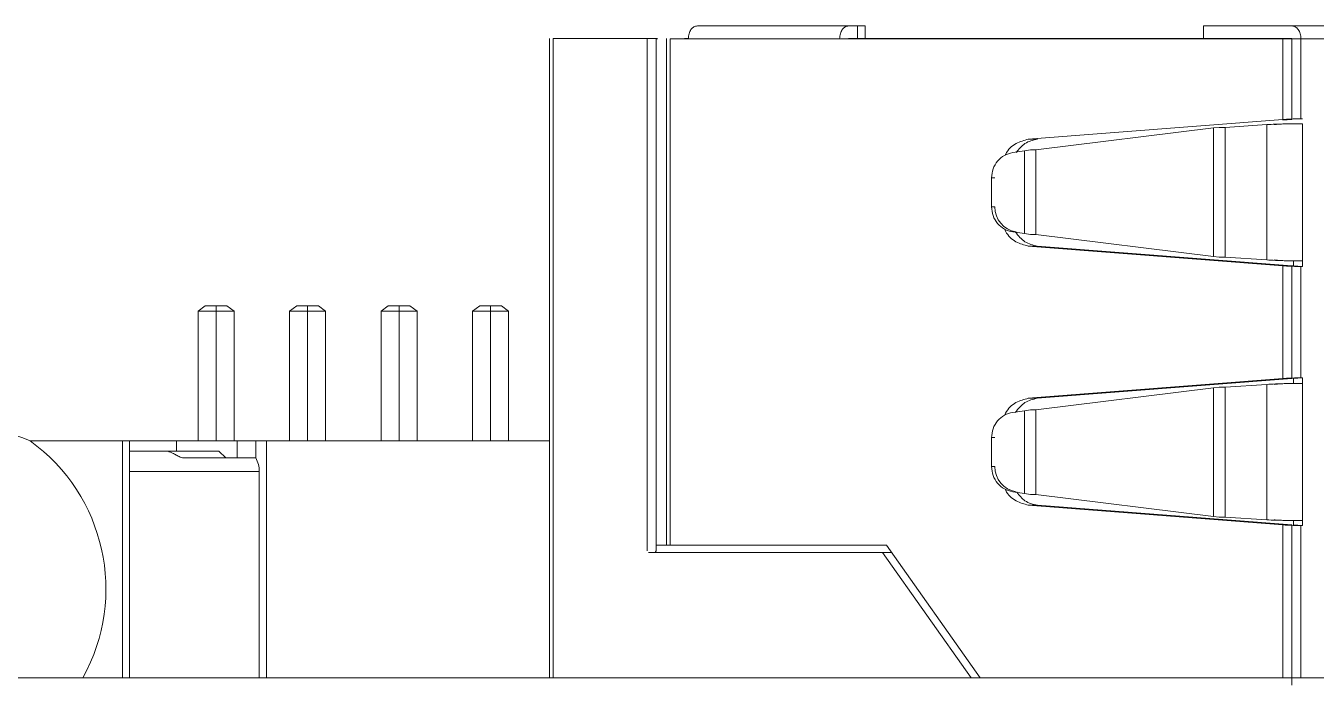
# Model space of a CAD drawing. Header units: millimetres. Extents: x -489 to 1607, y 116 to 1738.
# Drawn here: x -186.55 to -161.22, y 1544.48 to 1557.43 of the extents above; entities that cross this region are included whole.
import ezdxf

# ---------------------------------------------------------------- set-up
doc = ezdxf.new("R2010")
doc.units = ezdxf.units.MM

msp = doc.modelspace()

# ---------------------------------------------------------------- linework, layer by layer
at = {"color": 7, "linetype": 'Continuous', "lineweight": 15}
for p, q in [((-170.395, 1557.424), (-173.365, 1557.424)), ((-170.395, 1557.424), (-170.22, 1557.424)), ((-170.22, 1557.424), (-170.22, 1557.174)), ((-170.074, 1557.174), (-170.074, 1557.425)), ((-161.698, 1557.424), (-163.429, 1557.424)), ((-163.429, 1557.174), (-163.429, 1557.424)), ((-162.515, 1557.425), (-162.515, 1557.424)), ((-150.526, 1557.424), (-161.698, 1557.424)), ((-176.267, 1557.177), (-176.267, 1544.624)), ((-174.349, 1557.174), (-176.194, 1557.174)), ((-174.349, 1547.117), (-174.349, 1557.174)), ((-174.349, 1557.174), (-174.173, 1557.174)), ((-174.173, 1547.117), (-174.173, 1557.174)), ((-174.173, 1557.174), (-174.146, 1557.174)), ((-174.146, 1557.172), (-174.173, 1557.172)), ((-173.971, 1557.175), (-173.971, 1547.221)), ((-173.543, 1557.172), (-173.897, 1557.172)), ((-173.897, 1557.172), (-173.897, 1547.224)), ((-173.617, 1557.174), (-173.543, 1557.174)), ((-170.573, 1557.172), (-173.543, 1557.172)), ((-161.876, 1557.172), (-170.573, 1557.172)), ((-170.395, 1557.174), (-170.397, 1557.172)), ((-170.22, 1557.174), (-170.395, 1557.174)), ((-170.22, 1557.174), (-170.074, 1557.174)), ((-170.074, 1557.174), (-164.845, 1557.174)), ((-163.429, 1557.174), (-164.842, 1557.174)), ((-163.429, 1557.174), (-161.698, 1557.174)), ((-161.876, 1557.172), (-161.876, 1555.585)), ((-161.699, 1555.585), (-161.699, 1557.172)), ((-161.696, 1557.172), (-161.52, 1557.172)), ((-161.52, 1555.598), (-161.52, 1557.172)), ((-161.52, 1557.172), (-150.347, 1557.172)), ((-161.876, 1555.585), (-166.87, 1555.197)), ((-161.875, 1555.571), (-161.699, 1555.585)), ((-161.486, 1555.598), (-161.52, 1555.598)), ((-163.238, 1555.419), (-166.724, 1554.988)), ((-163.126, 1555.431), (-163.238, 1555.419)), ((-163.238, 1555.419), (-163.238, 1552.893)), ((-163.005, 1555.431), (-163.126, 1555.431)), ((-163.005, 1555.431), (-162.19, 1555.486)), ((-163.005, 1552.881), (-163.005, 1555.431)), ((-162.19, 1555.486), (-162.19, 1552.826)), ((-161.945, 1555.496), (-161.946, 1555.496)), ((-161.486, 1552.812), (-161.486, 1555.5)), ((-166.87, 1555.197), (-166.693, 1555.197)), ((-167.175, 1554.935), (-166.948, 1554.968)), ((-166.948, 1554.968), (-166.827, 1554.988)), ((-166.948, 1553.344), (-166.948, 1554.968)), ((-166.827, 1554.988), (-166.724, 1554.988)), ((-166.724, 1554.988), (-166.724, 1553.324)), ((-167.591, 1553.872), (-167.591, 1554.44)), ((-167.527, 1554.44), (-167.591, 1554.44)), ((-167.591, 1553.872), (-167.527, 1553.872)), ((-166.948, 1553.344), (-167.175, 1553.377)), ((-166.827, 1553.324), (-166.948, 1553.344)), ((-166.724, 1553.324), (-166.827, 1553.324)), ((-166.724, 1553.324), (-163.238, 1552.893)), ((-166.694, 1553.1), (-166.871, 1553.1)), ((-166.871, 1553.1), (-161.876, 1552.712)), ((-161.699, 1552.712), (-166.694, 1553.1)), ((-163.238, 1552.893), (-163.126, 1552.881)), ((-163.126, 1552.881), (-163.005, 1552.881)), ((-162.19, 1552.826), (-163.005, 1552.881)), ((-161.946, 1552.816), (-161.945, 1552.816)), ((-161.849, 1552.812), (-161.827, 1552.812)), ((-161.663, 1552.712), (-161.663, 1552.812)), ((-161.486, 1552.812), (-161.486, 1552.698)), ((-161.876, 1552.712), (-161.876, 1550.498)), ((-161.699, 1550.498), (-161.699, 1552.712)), ((-161.663, 1552.712), (-161.696, 1552.712)), ((-161.486, 1552.698), (-161.663, 1552.712)), ((-161.52, 1552.698), (-161.486, 1552.698)), ((-161.52, 1550.512), (-161.52, 1552.698)), ((-183.166, 1551.824), (-183.024, 1551.924)), ((-183.166, 1549.274), (-183.166, 1551.824)), ((-182.812, 1551.824), (-183.166, 1551.824)), ((-182.812, 1551.924), (-183.024, 1551.924)), ((-182.812, 1551.824), (-182.812, 1551.924)), ((-182.812, 1551.924), (-182.6, 1551.924)), ((-182.459, 1551.824), (-182.812, 1551.824)), ((-182.812, 1549.274), (-182.812, 1551.824)), ((-182.6, 1551.924), (-182.459, 1551.824)), ((-182.459, 1551.824), (-182.459, 1549.274)), ((-181.37, 1551.824), (-181.228, 1551.924)), ((-181.37, 1549.274), (-181.37, 1551.824)), ((-181.016, 1551.824), (-181.37, 1551.824)), ((-181.016, 1551.924), (-181.228, 1551.924)), ((-181.016, 1551.824), (-181.016, 1551.924)), ((-181.016, 1551.924), (-180.804, 1551.924)), ((-181.016, 1549.274), (-181.016, 1551.824)), ((-180.662, 1551.824), (-181.016, 1551.824)), ((-180.804, 1551.924), (-180.662, 1551.824)), ((-180.662, 1551.824), (-180.662, 1549.274)), ((-179.574, 1551.824), (-179.432, 1551.924)), ((-179.574, 1549.274), (-179.574, 1551.824)), ((-179.22, 1551.824), (-179.574, 1551.824)), ((-179.22, 1551.924), (-179.432, 1551.924)), ((-179.22, 1551.824), (-179.22, 1551.924)), ((-179.22, 1551.924), (-179.008, 1551.924)), ((-178.866, 1551.824), (-179.22, 1551.824)), ((-179.22, 1549.274), (-179.22, 1551.824)), ((-179.008, 1551.924), (-178.866, 1551.824)), ((-178.866, 1551.824), (-178.866, 1549.274)), ((-177.777, 1551.824), (-177.636, 1551.924)), ((-177.424, 1551.824), (-177.777, 1551.824)), ((-177.777, 1549.274), (-177.777, 1551.824)), ((-177.424, 1551.924), (-177.636, 1551.924)), ((-177.424, 1551.824), (-177.424, 1551.924)), ((-177.424, 1551.924), (-177.212, 1551.924)), ((-177.424, 1549.274), (-177.424, 1551.824)), ((-177.07, 1551.824), (-177.424, 1551.824)), ((-177.212, 1551.924), (-177.07, 1551.824)), ((-177.07, 1551.824), (-177.07, 1549.274)), ((-161.663, 1550.498), (-161.486, 1550.512)), ((-161.486, 1550.512), (-161.52, 1550.512)), ((-161.486, 1550.512), (-161.486, 1550.398)), ((-161.876, 1550.498), (-166.871, 1550.11)), ((-163.238, 1550.317), (-166.724, 1549.886)), ((-166.694, 1550.11), (-161.699, 1550.498)), ((-163.126, 1550.329), (-163.238, 1550.317)), ((-163.238, 1550.317), (-163.238, 1547.791)), ((-163.005, 1550.329), (-163.126, 1550.329)), ((-163.005, 1550.329), (-162.19, 1550.384)), ((-163.005, 1547.779), (-163.005, 1550.329)), ((-162.19, 1550.384), (-162.19, 1547.724)), ((-161.945, 1550.393), (-161.946, 1550.393)), ((-161.827, 1550.398), (-161.849, 1550.398)), ((-161.663, 1550.398), (-161.663, 1550.498)), ((-161.486, 1547.71), (-161.486, 1550.398)), ((-166.871, 1550.11), (-166.694, 1550.11)), ((-167.175, 1549.833), (-166.948, 1549.866)), ((-166.948, 1549.866), (-166.827, 1549.886)), ((-166.948, 1548.242), (-166.948, 1549.866)), ((-166.827, 1549.886), (-166.724, 1549.886)), ((-166.724, 1549.886), (-166.724, 1548.222)), ((-184.651, 1549.274), (-186.463, 1549.274)), ((-184.651, 1544.624), (-184.651, 1549.274)), ((-184.651, 1549.274), (-184.509, 1549.274)), ((-184.509, 1544.624), (-184.509, 1549.274)), ((-184.509, 1549.274), (-183.59, 1549.274)), ((-183.59, 1549.074), (-183.59, 1549.274)), ((-183.59, 1549.274), (-182.4, 1549.274)), ((-182.4, 1549.274), (-182.4, 1548.939)), ((-182.034, 1549.274), (-182.4, 1549.274)), ((-182.034, 1549.274), (-181.822, 1549.274)), ((-182.034, 1548.939), (-182.034, 1549.274)), ((-181.822, 1549.274), (-181.822, 1544.624)), ((-176.267, 1549.274), (-181.822, 1549.274)), ((-167.591, 1548.77), (-167.591, 1549.338)), ((-167.527, 1549.338), (-167.591, 1549.338)), ((-183.783, 1549.074), (-184.509, 1549.074)), ((-183.767, 1549.074), (-183.783, 1549.074)), ((-183.767, 1549.074), (-182.756, 1549.074)), ((-182.756, 1549.074), (-182.619, 1548.939)), ((-182.034, 1548.939), (-183.448, 1548.939)), ((-167.591, 1548.77), (-167.527, 1548.77)), ((-181.964, 1548.674), (-181.964, 1544.624)), ((-166.948, 1548.242), (-167.175, 1548.275)), ((-166.827, 1548.222), (-166.948, 1548.242)), ((-166.693, 1548.013), (-166.87, 1548.013)), ((-166.87, 1548.013), (-161.876, 1547.625)), ((-166.724, 1548.222), (-166.827, 1548.222)), ((-166.724, 1548.222), (-163.238, 1547.791)), ((-161.699, 1547.625), (-166.693, 1548.013)), ((-163.238, 1547.791), (-163.126, 1547.779)), ((-163.126, 1547.779), (-163.005, 1547.779)), ((-162.19, 1547.724), (-163.005, 1547.779)), ((-161.946, 1547.714), (-161.945, 1547.714)), ((-161.849, 1547.71), (-161.827, 1547.71)), ((-161.699, 1544.476), (-161.699, 1547.625)), ((-161.663, 1547.625), (-161.663, 1547.71)), ((-161.486, 1547.612), (-161.663, 1547.625)), ((-161.52, 1547.612), (-161.486, 1547.612)), ((-161.486, 1547.71), (-161.486, 1547.612)), ((-174.173, 1547.224), (-173.971, 1547.224)), ((-173.897, 1547.224), (-169.651, 1547.224)), ((-169.651, 1547.224), (-167.813, 1544.624)), ((-169.73, 1547.084), (-174.326, 1547.084)), ((-174.196, 1547.084), (-174.173, 1547.117)), ((-167.99, 1544.624), (-169.73, 1547.084)), ((-169.553, 1547.084), (-169.73, 1547.084)), ((-219.506, 1544.624), (-55.883, 1544.624))]:
    msp.add_line(p, q, dxfattribs=at)
at = {"color": 8, "linetype": 'Continuous', "lineweight": 15}
for p, q in [((-176.194, 1544.624), (-176.194, 1557.174)), ((-184.509, 1548.674), (-181.964, 1548.674)), ((-161.876, 1547.625), (-161.876, 1544.624)), ((-161.52, 1544.624), (-161.52, 1547.612))]:
    msp.add_line(p, q, dxfattribs=at)
at = {"color": 7, "linetype": 'Continuous', "lineweight": 15}
for centre, radius, start, end in [((-167.032, 1553.865), 0.495, 179.2057, 260.8315), ((-187.132, 1547.857), 1.567, 64.7289, 89.7575), ((-188.559, 1546.367), 3.584, 330.8867, 54.2015), ((-182.469, 1548.681), 0.505, 359.2326, 30.6969), ((-167.032, 1548.763), 0.495, 179.2057, 260.8315)]:
    msp.add_arc(centre, radius, start, end, dxfattribs=at)
for points, knots in [([(-173.365, 1557.424), (-173.388, 1557.42), (-173.435, 1557.413), (-173.494, 1557.354), (-173.535, 1557.271), (-173.541, 1557.205), (-173.543, 1557.172)], [0, 0, 0, 0, 0.25, 0.499963, 0.749997, 1, 1, 1, 1]), ([(-170.573, 1557.172), (-170.571, 1557.205), (-170.565, 1557.271), (-170.524, 1557.354), (-170.465, 1557.413), (-170.419, 1557.42), (-170.395, 1557.424)], [0, 0, 0, 0, 0.250006, 0.500044, 0.75001, 1, 1, 1, 1]), ([(-170.074, 1557.424), (-170.08, 1557.424), (-170.094, 1557.424), (-170.178, 1557.424), (-170.22, 1557.424)], [0, 0, 0, 0, 0.5000105, 1, 1, 1, 1]), ([(-161.52, 1557.172), (-161.522, 1557.205), (-161.528, 1557.271), (-161.569, 1557.354), (-161.628, 1557.413), (-161.675, 1557.42), (-161.698, 1557.424)], [0, 0, 0, 0, 0.2500021, 0.5000464, 0.7500107, 1, 1, 1, 1]), ([(-161.52, 1557.172), (-161.546, 1557.172), (-161.598, 1557.172), (-161.698, 1557.172), (-161.798, 1557.172), (-161.85, 1557.172), (-161.876, 1557.172)], [0, 0, 0, 0, 0.249988, 0.5, 0.750012, 1, 1, 1, 1]), ([(-161.52, 1555.598), (-161.54, 1555.598), (-161.584, 1555.598), (-161.657, 1555.596), (-161.723, 1555.593), (-161.777, 1555.591), (-161.831, 1555.588), (-161.861, 1555.586), (-161.876, 1555.585)], [0, 0, 0, 0, 0.198515, 0.430769, 0.560247, 0.698283, 0.844909, 1, 1, 1, 1]), ([(-161.827, 1555.5), (-161.892, 1555.497), (-162.021, 1555.493), (-162.134, 1555.489), (-162.19, 1555.486)], [0, 0, 0, 0, 0.499995, 1, 1, 1, 1]), ([(-161.849, 1555.5), (-161.884, 1555.497), (-161.955, 1555.493), (-162.016, 1555.489), (-162.047, 1555.486)], [0, 0, 0, 0, 0.500058, 1, 1, 1, 1]), ([(-161.486, 1555.5), (-161.536, 1555.5), (-161.635, 1555.5), (-161.763, 1555.5), (-161.827, 1555.5)], [0, 0, 0, 0, 0.499992, 1, 1, 1, 1]), ([(-167.324, 1554.884), (-167.321, 1554.891), (-167.274, 1554.998), (-167.114, 1555.134), (-166.951, 1555.176), (-166.87, 1555.197)], [0, 0, 0, 0, 0.034714, 0.517369, 1, 1, 1, 1]), ([(-167.109, 1554.935), (-167.054, 1555.002), (-166.934, 1555.147), (-166.777, 1555.179), (-166.693, 1555.197)], [0, 0, 0, 0, 0.461113, 1, 1, 1, 1]), ([(-167.591, 1554.44), (-167.585, 1554.5), (-167.573, 1554.619), (-167.48, 1554.774), (-167.344, 1554.892), (-167.232, 1554.921), (-167.175, 1554.935)], [0, 0, 0, 0, 0.250016, 0.50004, 0.750009, 1, 1, 1, 1]), ([(-167.175, 1553.377), (-167.232, 1553.391), (-167.344, 1553.42), (-167.48, 1553.538), (-167.573, 1553.693), (-167.585, 1553.812), (-167.591, 1553.872)], [0, 0, 0, 0, 0.249991, 0.49996, 0.749984, 1, 1, 1, 1]), ([(-166.871, 1553.1), (-166.952, 1553.121), (-167.115, 1553.163), (-167.278, 1553.303), (-167.327, 1553.417), (-167.333, 1553.431)], [0, 0, 0, 0, 0.468509, 0.937009, 1, 1, 1, 1]), ([(-166.694, 1553.1), (-166.778, 1553.118), (-166.94, 1553.153), (-167.065, 1553.304), (-167.125, 1553.377)], [0, 0, 0, 0, 0.517441, 1, 1, 1, 1]), ([(-162.19, 1552.826), (-162.134, 1552.823), (-162.021, 1552.819), (-161.892, 1552.815), (-161.827, 1552.812)], [0, 0, 0, 0, 0.500005, 1, 1, 1, 1]), ([(-162.047, 1552.826), (-162.016, 1552.823), (-161.955, 1552.819), (-161.884, 1552.815), (-161.849, 1552.812)], [0, 0, 0, 0, 0.499942, 1, 1, 1, 1]), ([(-161.827, 1552.812), (-161.763, 1552.812), (-161.635, 1552.812), (-161.536, 1552.812), (-161.486, 1552.812)], [0, 0, 0, 0, 0.500008, 1, 1, 1, 1]), ([(-161.876, 1552.712), (-161.861, 1552.711), (-161.831, 1552.709), (-161.777, 1552.706), (-161.723, 1552.704), (-161.657, 1552.701), (-161.584, 1552.699), (-161.54, 1552.699), (-161.52, 1552.698)], [0, 0, 0, 0, 0.155098, 0.301724, 0.439758, 0.56923, 0.801488, 1, 1, 1, 1]), ([(-161.52, 1550.512), (-161.54, 1550.511), (-161.584, 1550.511), (-161.657, 1550.509), (-161.723, 1550.506), (-161.777, 1550.504), (-161.831, 1550.501), (-161.861, 1550.499), (-161.876, 1550.498)], [0, 0, 0, 0, 0.198512, 0.43077, 0.560242, 0.698276, 0.844902, 1, 1, 1, 1]), ([(-161.827, 1550.398), (-161.892, 1550.395), (-162.021, 1550.391), (-162.134, 1550.387), (-162.19, 1550.384)], [0, 0, 0, 0, 0.499995, 1, 1, 1, 1]), ([(-161.849, 1550.398), (-161.884, 1550.395), (-161.955, 1550.391), (-162.016, 1550.387), (-162.047, 1550.384)], [0, 0, 0, 0, 0.500058, 1, 1, 1, 1]), ([(-161.486, 1550.398), (-161.536, 1550.398), (-161.635, 1550.398), (-161.763, 1550.398), (-161.827, 1550.398)], [0, 0, 0, 0, 0.499992, 1, 1, 1, 1]), ([(-167.333, 1549.779), (-167.327, 1549.793), (-167.278, 1549.907), (-167.115, 1550.047), (-166.952, 1550.089), (-166.871, 1550.11)], [0, 0, 0, 0, 0.062991, 0.531491, 1, 1, 1, 1]), ([(-167.125, 1549.833), (-167.065, 1549.906), (-166.94, 1550.057), (-166.778, 1550.092), (-166.694, 1550.11)], [0, 0, 0, 0, 0.482559, 1, 1, 1, 1]), ([(-167.591, 1549.338), (-167.585, 1549.398), (-167.573, 1549.517), (-167.48, 1549.672), (-167.344, 1549.79), (-167.232, 1549.819), (-167.175, 1549.833)], [0, 0, 0, 0, 0.2500091, 0.5000268, 0.7500415, 1, 1, 1, 1]), ([(-183.448, 1548.939), (-183.462, 1548.94), (-183.49, 1548.944), (-183.546, 1548.969), (-183.611, 1549.005), (-183.679, 1549.04), (-183.735, 1549.064), (-183.769, 1549.073), (-183.779, 1549.074), (-183.783, 1549.074)], [0, 0, 0, 0, 0.122663, 0.244225, 0.43014, 0.618282, 0.767648, 0.917523, 1, 1, 1, 1]), ([(-167.175, 1548.275), (-167.232, 1548.289), (-167.344, 1548.318), (-167.48, 1548.436), (-167.573, 1548.591), (-167.585, 1548.71), (-167.591, 1548.77)], [0, 0, 0, 0, 0.249991, 0.49996, 0.749984, 1, 1, 1, 1]), ([(-166.87, 1548.013), (-166.951, 1548.034), (-167.114, 1548.076), (-167.274, 1548.211), (-167.321, 1548.319), (-167.324, 1548.326)], [0, 0, 0, 0, 0.482631, 0.965286, 1, 1, 1, 1]), ([(-166.693, 1548.013), (-166.778, 1548.03), (-166.93, 1548.061), (-167.046, 1548.201), (-167.098, 1548.264)], [0, 0, 0, 0, 0.554845, 1, 1, 1, 1]), ([(-162.19, 1547.724), (-162.134, 1547.721), (-162.021, 1547.717), (-161.892, 1547.713), (-161.827, 1547.71)], [0, 0, 0, 0, 0.500005, 1, 1, 1, 1]), ([(-162.047, 1547.724), (-162.016, 1547.721), (-161.955, 1547.717), (-161.884, 1547.713), (-161.849, 1547.71)], [0, 0, 0, 0, 0.499942, 1, 1, 1, 1]), ([(-161.876, 1547.625), (-161.861, 1547.624), (-161.831, 1547.622), (-161.777, 1547.619), (-161.723, 1547.617), (-161.657, 1547.614), (-161.584, 1547.612), (-161.54, 1547.612), (-161.52, 1547.612)], [0, 0, 0, 0, 0.155091, 0.301717, 0.439753, 0.569231, 0.801485, 1, 1, 1, 1]), ([(-161.827, 1547.71), (-161.763, 1547.71), (-161.635, 1547.71), (-161.536, 1547.71), (-161.486, 1547.71)], [0, 0, 0, 0, 0.500008, 1, 1, 1, 1]), ([(-173.971, 1547.224), (-173.967, 1547.224), (-173.96, 1547.224), (-173.918, 1547.224), (-173.897, 1547.224)], [0, 0, 0, 0, 0.4999981, 1, 1, 1, 1])]:
    msp.add_open_spline(points, degree=3, knots=knots, dxfattribs=at)

doc.saveas('drawing.dxf')
